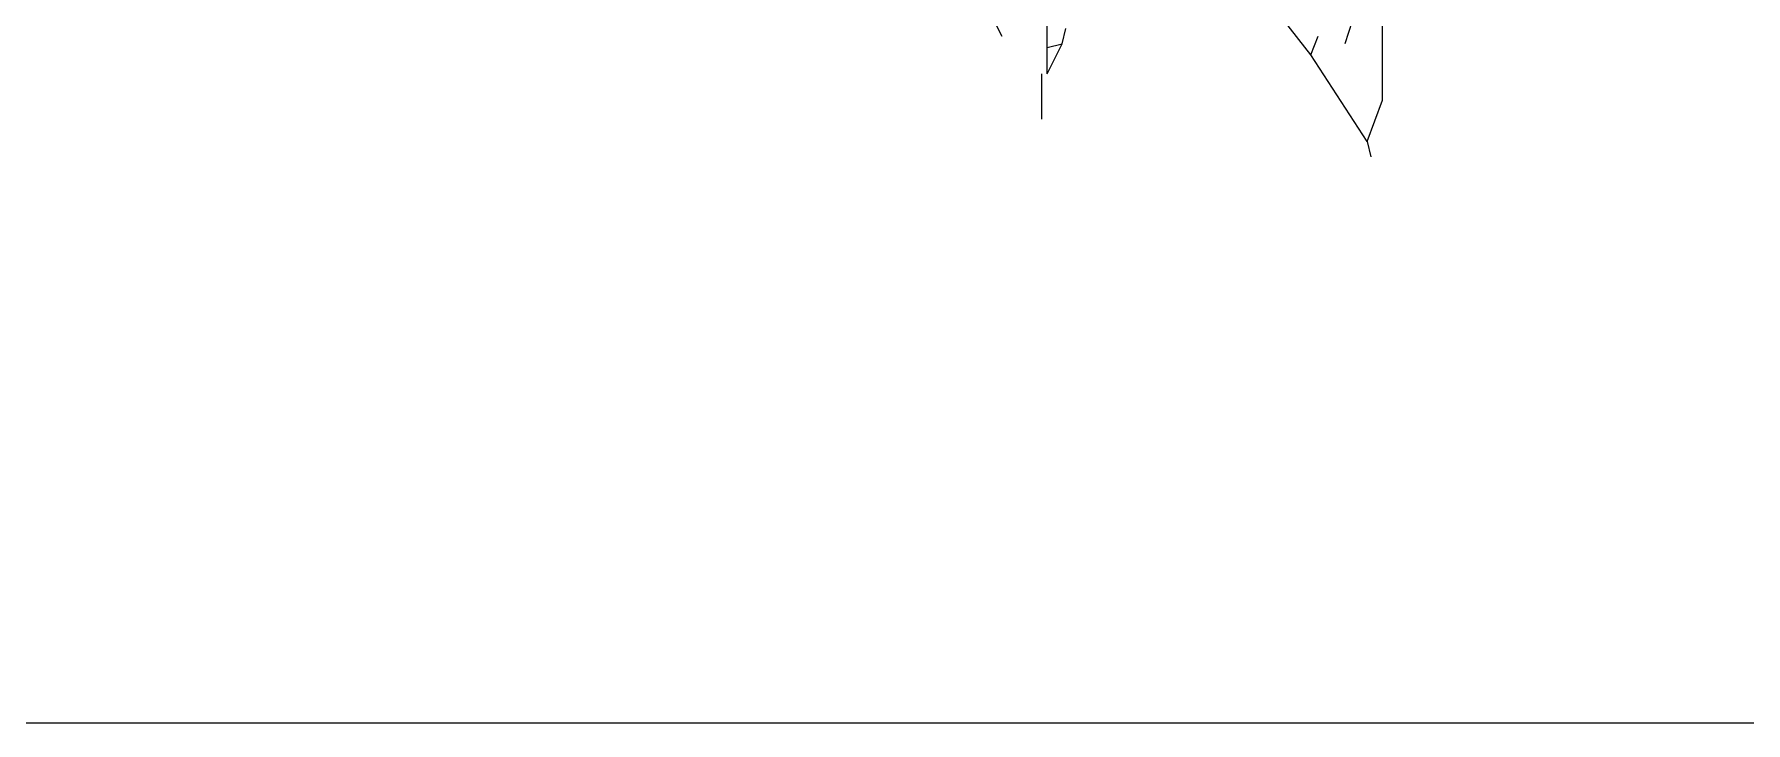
# Model space of a CAD drawing. Header units: millimetres. Extents: x 284148 to 331264, y 78716 to 101523.
# Drawn here: x 315085 to 317584, y 96471 to 97476 of the extents above; entities that cross this region are included whole.
import ezdxf

# ---------------------------------------------------------------- set-up
doc = ezdxf.new("R2010")
doc.units = ezdxf.units.MM
doc.layers.add('www.cad-blocks.net', color=7, linetype='Continuous')

# ---------------------------------------------------------------- blocks, each defined once
blk = doc.blocks.new('A$C0EA44169')
at = {"linetype": 'Continuous'}
for points in [[(725.9, 286), (780.9, 176)], [(1314.4, 22), (1336.5, 82.5), (1336.5, 225.5), (1331, 231)], [(846.9, 159.5), (846.9, 214.5)], [(869, 165), (874.5, 187)], [(1232, 148.5), (1193.4, 198)], [(1232, 148.5), (1243, 176)], [(1292.5, 198), (1281.5, 165)], [(846.9, 121), (869, 165)], [(846.9, 159.5), (869, 165)], [(846.9, 121), (846.9, 159.5)], [(1314.4, 22), (1232, 148.5)], [(838.7, 121), (838.7, 55)], [(1314.4, 22), (1319.9, 0)]]:
    blk.add_lwpolyline(points, dxfattribs=at)
blk = doc.blocks.new('FORMAT')
at = {"color": 155, "true_color": 0x546d8e}
blk.add_line((287877.4, 96471.4), (331264, 96471.4), dxfattribs=at)

msp = doc.modelspace()

# ---------------------------------------------------------------- block references
msp.add_blockref('A$C0EA44169', (315716.9, 97297.7))
at = {"layer": 'www.cad-blocks.net'}
msp.add_blockref('FORMAT', (0, 0), dxfattribs=at)

doc.saveas('drawing.dxf')
